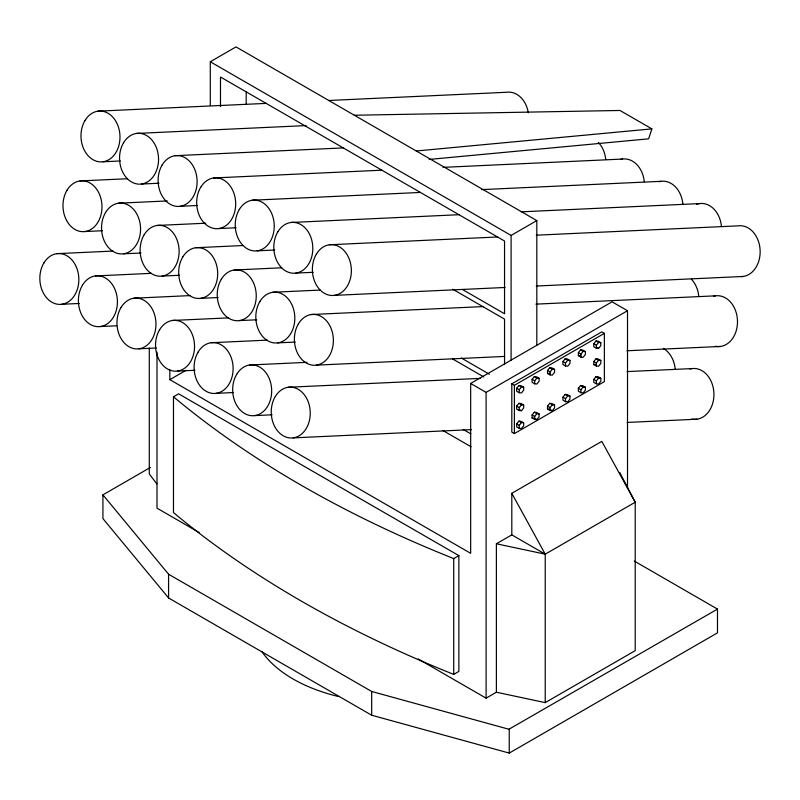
<?xml version="1.0" encoding="UTF-8"?>
<svg xmlns="http://www.w3.org/2000/svg" width="800" height="800" viewBox="0 0 800 800"><rect width="100%" height="100%" fill="white"/><g stroke="black" fill="none" stroke-linecap="round" stroke-linejoin="round"><path stroke-width="1.2" d="M354.35 115.24L619.99 110.47L651.86 128.88L648.64 138.83L429.16 159.43M516.66 388.28L518.89 385.51L521.11 385.71L523.68 387.19L523.68 390.16L521.46 392.93L519.23 392.73L516.66 391.25L516.66 388.28L519.23 389.76L519.23 392.73M519.23 389.76L521.46 386.99L523.68 387.19M532.09 379.37L534.31 376.6L536.54 376.8L539.11 378.29L539.11 381.26L536.88 384.02L534.66 383.83L532.09 382.34L532.09 379.37L534.66 380.86L534.66 383.83M534.66 380.86L536.88 378.09L539.11 378.29M516.66 406.09L518.89 403.32L521.11 403.52L523.68 405.01L523.68 407.97L521.46 410.74L519.23 410.55L516.66 409.06L516.66 406.09L519.23 407.58L519.23 410.55M547.51 370.47L549.74 367.7L551.97 367.9L554.54 369.38L554.54 372.35L552.31 375.12L550.08 374.92L547.51 373.44L547.51 370.47L550.08 371.95L550.08 374.92M519.23 407.58L521.46 404.81L523.68 405.01M550.08 371.95L552.31 369.18L554.54 369.38M562.94 361.56L565.17 358.79L567.39 358.99L569.96 360.47L569.96 363.44L567.74 366.21L565.51 366.01L562.94 364.53L562.94 361.56L565.51 363.04L565.51 366.01M565.51 363.04L567.74 360.27L569.96 360.47M516.66 423.91L518.89 421.14L521.11 421.33L523.68 422.82L523.68 425.79L521.46 428.56L519.23 428.36L516.66 426.87L516.66 423.91L519.23 425.39L519.23 428.36M519.23 425.39L521.46 422.62L523.68 422.82M578.37 352.65L580.59 349.88L582.82 350.08L585.39 351.57L585.39 354.54L583.16 357.31L580.94 357.11L578.37 355.62L578.37 352.65L580.94 354.14L580.94 357.11M532.09 415L534.31 412.23L536.54 412.43L539.11 413.91L539.11 416.88L536.88 419.65L534.66 419.45L532.09 417.97L532.09 415L534.66 416.48L534.66 419.45M580.94 354.14L583.16 351.37L585.39 351.57M534.66 416.48L536.88 413.71L539.11 413.91M593.79 343.75L596.02 340.98L598.25 341.18L600.82 342.66L600.82 345.63L598.59 348.4L596.36 348.2L593.79 346.72L593.79 343.75L596.36 345.23L596.36 348.2M547.51 406.09L549.74 403.32L551.97 403.52L554.54 405.01L554.54 407.97L552.31 410.74L550.08 410.55L547.51 409.06L547.51 406.09L550.08 407.58L550.08 410.55M596.36 345.23L598.59 342.46L600.82 342.66M550.08 407.58L552.31 404.81L554.54 405.01M562.94 397.19L565.17 394.42L567.39 394.62L569.96 396.1L569.96 399.07L567.74 401.84L565.51 401.64L562.94 400.15L562.94 397.19L565.51 398.67L565.51 401.64M593.79 361.56L596.02 358.79L598.25 358.99L600.82 360.47L600.82 363.44L598.59 366.21L596.36 366.01L593.79 364.53L593.79 361.56L596.36 363.04L596.36 366.01M565.51 398.67L567.74 395.9L569.96 396.1M596.36 363.04L598.59 360.27L600.82 360.47M578.37 388.28L580.59 385.51L582.82 385.71L585.39 387.19L585.39 390.16L583.16 392.93L580.94 392.73L578.37 391.25L578.37 388.28L580.94 389.76L580.94 392.73M580.94 389.76L583.16 386.99L585.39 387.19M593.79 379.37L596.02 376.6L598.25 376.8L600.82 378.29L600.82 381.26L598.59 384.03L596.36 383.83L593.79 382.34L593.79 379.37L596.36 380.86L596.36 383.83M596.36 380.86L598.59 378.09L600.82 378.29M210.29 105.4L210.29 61.76L236 46.91L536.81 220.59L536.81 345.28M169.85 369.66L169.85 379.65L186.05 370.3M173.48 396.79L178.62 393.83L458.87 555.63L458.87 671.41L453.72 674.38A1100.38 635.3 0 0 1 173.48 512.58L173.48 396.79A1100.38 635.3 0 0 0 453.72 558.59L458.87 555.63M210.29 61.76L511.1 235.43L536.81 220.59M634.3 561.07L717.49 609.1L717.49 632.85L509.24 753.09L371.68 715.23L168.57 597.97L102.92 518.6L102.92 494.85L150.42 467.43M169.85 379.65L470.67 553.32L470.67 383.47L612.08 301.82L627.51 310.73L627.51 487.96M470.67 383.47L486.1 392.37L627.51 310.73M511.81 383.83L601.8 331.87L604.37 333.36L604.37 381.63L514.38 433.58L511.81 432.1L511.81 383.83L514.38 385.31L604.37 333.36M619.79 472.53L635.22 502.22L545.23 554.17L511.81 534.88L511.81 493.31L601.8 441.36L635.22 502.22L635.22 650.66L545.23 702.62L496.38 692.23L486.1 698.16L418.12 658.92M496.38 692.23L496.38 543.78L511.81 534.88M717.49 609.1L508.92 729.25M416.27 150.99L651.86 128.88M98 111.16L266.24 103.38M328.56 100.5L506.77 92.26A25.45 19.49 87.4 0 1 528.31 112.76M136.56 133.43L306.06 125.59M175.13 155.69L343.38 147.91M102.97 161.77L120.42 160.97M80 180.93L127.4 178.74M213.7 177.96L381.94 170.18M443.01 167.36L622.47 159.06M141.54 184.04L158.98 183.23M118.57 203.19L167.21 200.94M252.26 200.22L420.51 192.44M481.57 189.62L661.04 181.32M180.1 206.31L197.55 205.5M157.13 225.46L205.78 223.21M84.97 231.54L102.43 230.73M290.83 222.49L459.07 214.71M521.39 211.83L699.6 203.59M218.67 228.57L236.12 227.76M56.86 253.66L112.93 251.07M195.7 247.73L243.09 245.53M123.54 253.81L141 253M329.39 244.76L497.64 236.98M536.27 235.19L738.17 225.85A25.45 19.49 87.4 0 1 760.1 249.88A25.45 19.49 87.4 0 1 741.11 276.6M257.23 250.84L274.68 250.03M95.43 275.93L151.49 273.34M234.27 269.99L281.66 267.8M162.1 276.07L179.57 275.27M295.8 273.1L313.25 272.3M133.99 298.2L190.06 295.6M272.83 292.26L320.23 290.07M61.83 304.28L79.28 303.47M200.67 298.34L218.13 297.53M334.37 295.37L505.1 287.47M536.26 286.03L743.14 276.47M172.56 320.46L228.63 317.87M311.4 314.52L483.52 306.57M535.9 304.14L715.5 295.84M100.4 326.54L116.6 325.79M239.24 320.61L256.7 319.8M211.13 342.73L267.19 340.14M138.96 348.81L156.41 348M277.8 342.87L295.26 342.06M249.69 364.99L307 362.34M177.53 371.08L194.97 370.27M316.37 365.14L504.7 356.43M626.93 350.78L720.48 346.45M288.26 387.26L480.13 378.39M627.15 371.59L691.94 368.59M216.1 393.34L233.54 392.53M254.66 415.61L272.11 414.8M293.23 437.87L471.4 429.63M627.14 422.43L696.91 419.21M578.37 355.62L580.59 355.82M593.79 364.53L596.02 364.73M547.51 373.44L549.74 373.63M547.51 409.06L549.74 409.26M532.09 417.97L534.31 418.17M496.38 543.78L545.23 554.17L545.23 702.62M102.92 494.85L168.57 574.22L371.68 691.48L509.24 729.34L509.24 753.09M596.02 340.98L598.59 342.46M596.88 347.41L598.59 348.4M580.59 349.88L583.16 351.37M596.02 358.79L598.59 360.27M462.42 289.45L504.54 313.77L504.54 241.02L220.49 77.02L220.49 106.62M452.7 289.2L504.54 319.13L504.54 364.56M565.17 358.79L567.74 360.27M596.02 376.6L598.59 378.09M549.74 367.7L552.31 369.18M580.59 385.51L583.16 386.99M534.31 376.6L536.88 378.09M565.17 394.42L567.74 395.9M518.89 385.51L521.46 386.99M549.74 403.32L552.31 404.81M461.34 358.03L489.42 374.25M550.6 409.76L552.31 410.74M452.42 358.82L483.74 376.91M518.89 403.32L521.46 404.81M534.31 412.23L536.88 413.71M519.74 409.75L521.46 410.74M535.17 418.66L536.88 419.65M518.89 421.14L521.46 422.62M463.22 429.47L470.78 433.84M442.93 430.53L471.07 446.78M199.08 532.46L157 508.16L157 352.14M156.9 483.91L149.29 474.02L149.29 348.03M511.81 493.31L545.23 554.17M514.38 385.31L514.38 433.58M511.1 235.43L511.1 360.12M486.1 392.37L486.1 698.16M453.72 558.59L453.72 674.38M371.68 691.48L371.68 715.23M246.2 91.77L246.2 104.1M168.57 574.22L168.57 597.97M338.57 696.54A140.28 80.99 0 0 1 261.96 651.72M689.94 369.01A25.45 19.49 87.4 0 1 713.91 393.28A25.45 19.49 87.4 0 1 691.82 419.02M663.38 348.41A25.45 19.49 87.4 0 1 675.21 369.02M713.5 296.25A25.45 19.49 87.4 0 1 737.47 320.53A25.45 19.49 87.4 0 1 715.38 346.27M691.35 279.14A25.45 19.49 87.4 0 1 698.77 296.27M620.46 159.47A25.45 19.49 87.4 0 1 644.3 181.75M659.03 181.73A25.45 19.49 87.4 0 1 682.87 204.02M598.31 142.36A25.45 19.49 87.4 0 1 605.74 159.49M696.6 204.31A25.45 19.49 87.4 0 1 721.43 226.28M159.61 329.72A25.45 19.49 87.4 0 0 172.44 370.89A25.45 19.49 87.4 0 0 193.09 336.7A25.45 19.49 87.4 0 0 159.61 329.72M275.31 396.52A25.45 19.49 87.4 0 0 288.14 437.69A25.45 19.49 87.4 0 0 308.79 403.49A25.45 19.49 87.4 0 0 275.31 396.52M82.47 285.19A25.45 19.49 87.4 0 0 95.31 326.36A25.45 19.49 87.4 0 0 115.96 292.16A25.45 19.49 87.4 0 0 82.47 285.19M198.17 351.99A25.45 19.49 87.4 0 0 211 393.16A25.45 19.49 87.4 0 0 231.66 358.96A25.45 19.49 87.4 0 0 198.17 351.99M121.04 307.46A25.45 19.49 87.4 0 0 133.87 348.62A25.45 19.49 87.4 0 0 154.52 314.43A25.45 19.49 87.4 0 0 121.04 307.46M43.91 262.92A25.45 19.49 87.4 0 0 56.74 304.09A25.45 19.49 87.4 0 0 77.39 269.9A25.45 19.49 87.4 0 0 43.91 262.92M236.74 374.25A25.45 19.49 87.4 0 0 249.57 415.42A25.45 19.49 87.4 0 0 270.22 381.23A25.45 19.49 87.4 0 0 236.74 374.25M182.75 256.99A25.45 19.49 87.4 0 0 195.58 298.15A25.45 19.49 87.4 0 0 216.23 263.96A25.45 19.49 87.4 0 0 182.75 256.99M298.45 323.78A25.45 19.49 87.4 0 0 311.28 364.95A25.45 19.49 87.4 0 0 331.93 330.76A25.45 19.49 87.4 0 0 298.45 323.78M105.61 212.45A25.45 19.49 87.4 0 0 118.45 253.62A25.45 19.49 87.4 0 0 139.1 219.43A25.45 19.49 87.4 0 0 105.61 212.45M221.31 279.25A25.45 19.49 87.4 0 0 234.14 320.42A25.45 19.49 87.4 0 0 254.79 286.23A25.45 19.49 87.4 0 0 221.31 279.25M144.18 234.72A25.45 19.49 87.4 0 0 157.01 275.89A25.45 19.49 87.4 0 0 177.66 241.69A25.45 19.49 87.4 0 0 144.18 234.72M67.05 190.19A25.45 19.49 87.4 0 0 79.88 231.36A25.45 19.49 87.4 0 0 100.53 197.16A25.45 19.49 87.4 0 0 67.05 190.19M259.88 301.52A25.45 19.49 87.4 0 0 272.71 342.68A25.45 19.49 87.4 0 0 293.36 308.49A25.45 19.49 87.4 0 0 259.88 301.52M200.74 187.22A25.45 19.49 87.4 0 0 213.58 228.39A25.45 19.49 87.4 0 0 234.23 194.19A25.45 19.49 87.4 0 0 200.74 187.22M316.44 254.02A25.45 19.49 87.4 0 0 329.27 295.18A25.45 19.49 87.4 0 0 349.92 260.99A25.45 19.49 87.4 0 0 316.44 254.02M123.61 142.69A25.45 19.49 87.4 0 0 136.44 183.85A25.45 19.49 87.4 0 0 157.09 149.66A25.45 19.49 87.4 0 0 123.61 142.69M239.31 209.48A25.45 19.49 87.4 0 0 252.14 250.65A25.45 19.49 87.4 0 0 272.79 216.46A25.45 19.49 87.4 0 0 239.31 209.48M162.18 164.95A25.45 19.49 87.4 0 0 175.01 206.12A25.45 19.49 87.4 0 0 195.66 171.93A25.45 19.49 87.4 0 0 162.18 164.95M85.05 120.42A25.45 19.49 87.4 0 0 97.88 161.59A25.45 19.49 87.4 0 0 118.53 127.39A25.45 19.49 87.4 0 0 85.05 120.42M277.88 231.75A25.45 19.49 87.4 0 0 290.71 272.92A25.45 19.49 87.4 0 0 311.36 238.72A25.45 19.49 87.4 0 0 277.88 231.75"/></g></svg>
